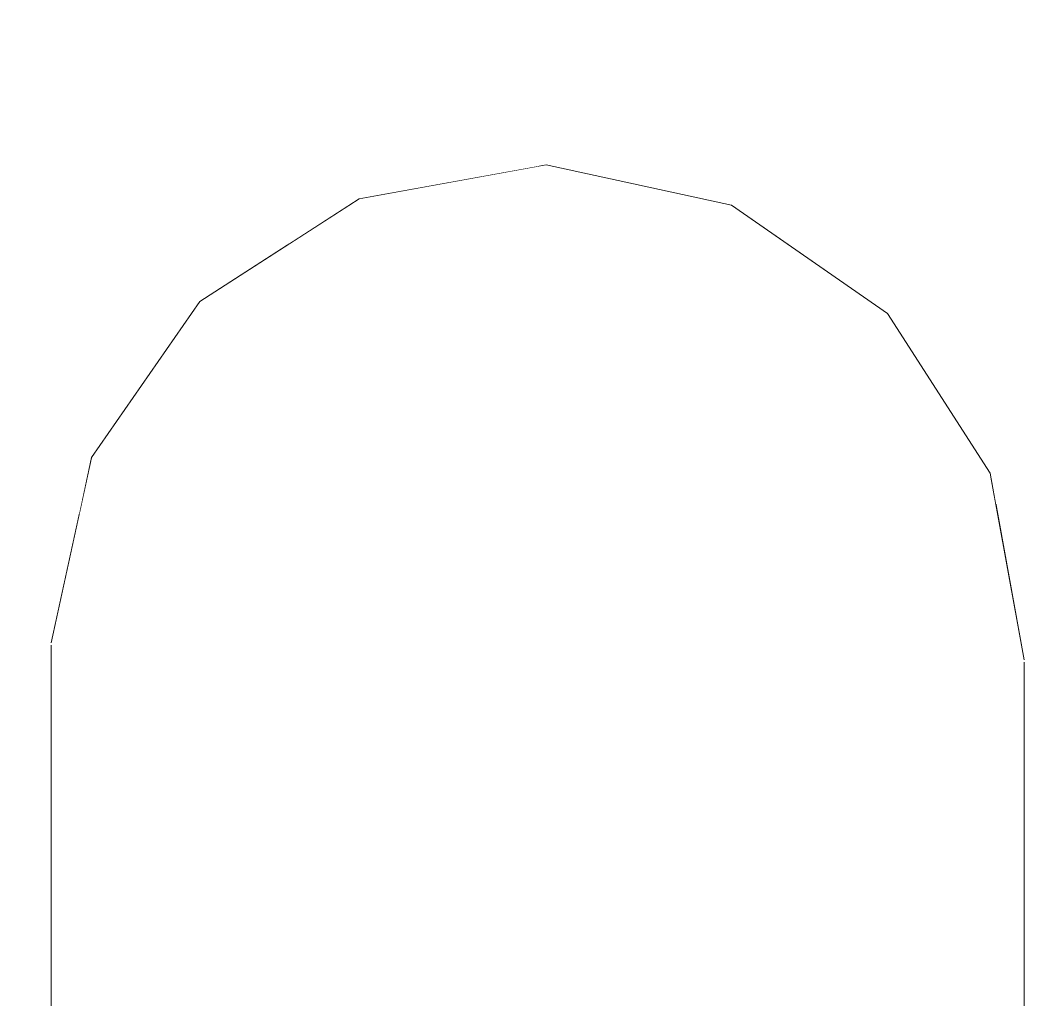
# Model space of a CAD drawing. Header units: millimetres. Extents: x -48147 to 1414029, y -496296 to 18123.
# Drawn here: x 1377437.04 to 1377471.74, y -490173.54 to -490140.33 of the extents above; entities that cross this region are included whole.
import ezdxf

# ---------------------------------------------------------------- set-up
doc = ezdxf.new("R2010")
doc.units = ezdxf.units.MM
doc.header["$MEASUREMENT"] = 0
doc.linetypes.add('Wipeout_Contour', pattern=[1000, 0, -1000])
doc.layers.add('New_A-35-M_FFE_Sanitary', color=7, linetype='Continuous')
doc.layers.add('New_A-35-M_FFE_Sanitary_Pen_No__64', color=7, linetype='Continuous', lineweight=20, true_color=0x606060)

# ---------------------------------------------------------------- blocks, each defined once
blk = doc.blocks.new('Section Elem_192_2', base_point=(1372878.996, -490836.732))
at = {"color": 254, "linetype": 'Wipeout_Contour', "lineweight": 0, "ltscale": 14620834.50302317}
blk.add_wipeout([(1377470.133, -490156.816), (1377471.074, -490162.02), (1377471.074, -490162.093), (1377471.074, -490162.313), (1377471.074, -490192.679), (1377473.846, -490192.679), (1377474.902, -490192.555), (1377474.902, -490130.91), (1377473.846, -490130.786), (1377470.133, -490130.786)], dxfattribs=at).dxf.layer = 'New_A-35-M_FFE_Sanitary'
at = {"color": 254, "linetype": 'Wipeout_Contour', "lineweight": 0, "ltscale": 4386152.32789526}
blk.add_wipeout([(1377438.079, -490161.74), (1377439.021, -490157.424), (1377439.021, -490157.393)], dxfattribs=at).dxf.layer = 'New_A-35-M_FFE_Sanitary'
at = {"color": 254, "linetype": 'Wipeout_Contour', "lineweight": 0, "ltscale": 13158449.52617511}
blk.add_wipeout([(1377435.308, -490130.786), (1377434.252, -490130.91), (1377434.252, -490192.555), (1377435.308, -490192.679), (1377438.079, -490192.679), (1377438.079, -490161.518), (1377438.079, -490161.444), (1377439.021, -490157.11), (1377439.021, -490130.786)], dxfattribs=at).dxf.layer = 'New_A-35-M_FFE_Sanitary'
at = {"color": 254, "linetype": 'Wipeout_Contour', "lineweight": 0, "ltscale": 8772439.033437148}
blk.add_wipeout([(1377470.133, -490130.786), (1377462.996, -490130.786), (1377462.996, -490147.877), (1377466.446, -490150.271), (1377469.929, -490155.685), (1377470.133, -490156.816)], dxfattribs=at).dxf.layer = 'New_A-35-M_FFE_Sanitary'
at = {"color": 254, "linetype": 'Wipeout_Contour', "lineweight": 0, "ltscale": 4386242.68487489}
blk.add_wipeout([(1377470.133, -490157.132), (1377470.97, -490161.74), (1377470.133, -490157.098)], dxfattribs=at).dxf.layer = 'New_A-35-M_FFE_Sanitary'
at = {"color": 254, "linetype": 'Wipeout_Contour', "lineweight": 0, "ltscale": 8772298.528193412}
blk.add_wipeout([(1377439.021, -490157.11), (1377439.445, -490155.153), (1377443.115, -490149.863), (1377446.158, -490147.906), (1377446.158, -490130.786), (1377439.021, -490130.786)], dxfattribs=at).dxf.layer = 'New_A-35-M_FFE_Sanitary'
at = {"color": 254, "linetype": 'Wipeout_Contour', "lineweight": 0, "ltscale": 5848318.913042549}
blk.add_wipeout([(1377469.929, -490155.964), (1377469.929, -490156.006), (1377470.133, -490157.132), (1377470.133, -490157.098)], dxfattribs=at).dxf.layer = 'New_A-35-M_FFE_Sanitary'
at = {"color": 254, "linetype": 'Wipeout_Contour', "lineweight": 0, "ltscale": 7310277.212641148}
blk.add_wipeout([(1377446.158, -490130.786), (1377446.158, -490147.906), (1377448.53, -490146.381), (1377454.577, -490145.287), (1377454.577, -490130.786)], dxfattribs=at).dxf.layer = 'New_A-35-M_FFE_Sanitary'
at = {"color": 254, "linetype": 'Wipeout_Contour', "lineweight": 0, "ltscale": 5848202.690714248}
blk.add_wipeout([(1377439.021, -490157.424), (1377439.445, -490155.477), (1377439.445, -490155.431), (1377439.021, -490157.393)], dxfattribs=at).dxf.layer = 'New_A-35-M_FFE_Sanitary'
at = {"color": 254, "linetype": 'Wipeout_Contour', "lineweight": 0, "ltscale": 5848323.822934594}
blk.add_wipeout([(1377471.074, -490162.02), (1377469.929, -490155.685), (1377469.929, -490155.764), (1377471.074, -490162.093)], dxfattribs=at).dxf.layer = 'New_A-35-M_FFE_Sanitary'
at = {"color": 254, "linetype": 'Wipeout_Contour', "lineweight": 0, "ltscale": 8772382.635073148}
blk.add_wipeout([(1377462.996, -490130.786), (1377454.577, -490130.786), (1377454.577, -490145.287), (1377454.865, -490145.235), (1377461.156, -490146.601), (1377462.996, -490147.877)], dxfattribs=at).dxf.layer = 'New_A-35-M_FFE_Sanitary'
at = {"color": 254, "linetype": 'Wipeout_Contour', "lineweight": 0, "ltscale": 5848307.227344483}
blk.add_wipeout([(1377469.929, -490155.685), (1377466.446, -490150.271), (1377466.446, -490150.354), (1377469.929, -490155.764)], dxfattribs=at).dxf.layer = 'New_A-35-M_FFE_Sanitary'
at = {"color": 254, "linetype": 'Wipeout_Contour', "lineweight": 0, "ltscale": 5848284.609562734}
blk.add_wipeout([(1377466.446, -490150.271), (1377461.156, -490146.601), (1377461.156, -490146.688), (1377466.446, -490150.354)], dxfattribs=at).dxf.layer = 'New_A-35-M_FFE_Sanitary'
at = {"color": 254, "linetype": 'Wipeout_Contour', "lineweight": 0, "ltscale": 7310406.118501959}
blk.add_wipeout([(1377471.074, -490162.093), (1377469.929, -490155.764), (1377469.929, -490155.964), (1377470.97, -490161.74), (1377471.074, -490162.313)], dxfattribs=at).dxf.layer = 'New_A-35-M_FFE_Sanitary'
at = {"color": 254, "linetype": 'Wipeout_Contour', "lineweight": 0, "ltscale": 5848259.412901179}
blk.add_wipeout([(1377461.156, -490146.601), (1377454.865, -490145.235), (1377454.865, -490145.323), (1377461.156, -490146.688)], dxfattribs=at).dxf.layer = 'New_A-35-M_FFE_Sanitary'
at = {"color": 254, "linetype": 'Wipeout_Contour', "lineweight": 0, "ltscale": 5848307.451690219}
blk.add_wipeout([(1377466.446, -490150.616), (1377469.929, -490156.006), (1377469.929, -490155.764), (1377466.446, -490150.354)], dxfattribs=at).dxf.layer = 'New_A-35-M_FFE_Sanitary'
at = {"color": 254, "linetype": 'Wipeout_Contour', "lineweight": 0, "ltscale": 5848235.473313101}
blk.add_wipeout([(1377454.865, -490145.235), (1377448.53, -490146.381), (1377448.53, -490146.468), (1377454.865, -490145.323)], dxfattribs=at).dxf.layer = 'New_A-35-M_FFE_Sanitary'
at = {"color": 254, "linetype": 'Wipeout_Contour', "lineweight": 0, "ltscale": 5848284.8476729}
blk.add_wipeout([(1377461.156, -490146.963), (1377466.446, -490150.616), (1377466.446, -490150.354), (1377461.156, -490146.688)], dxfattribs=at).dxf.layer = 'New_A-35-M_FFE_Sanitary'
at = {"color": 254, "linetype": 'Wipeout_Contour', "lineweight": 0, "ltscale": 5848324.442207616}
blk.add_wipeout([(1377471.074, -490162.313), (1377469.929, -490156.006), (1377469.929, -490156.409), (1377471.074, -490162.677)], dxfattribs=at).dxf.layer = 'New_A-35-M_FFE_Sanitary'
at = {"color": 254, "linetype": 'Wipeout_Contour', "lineweight": 0, "ltscale": 5848259.658550599}
blk.add_wipeout([(1377454.865, -490145.603), (1377461.156, -490146.963), (1377461.156, -490146.688), (1377454.865, -490145.323)], dxfattribs=at).dxf.layer = 'New_A-35-M_FFE_Sanitary'
at = {"color": 254, "linetype": 'Wipeout_Contour', "lineweight": 0, "ltscale": 5848216.435460458}
blk.add_wipeout([(1377448.53, -490146.381), (1377443.115, -490149.863), (1377443.115, -490149.948), (1377448.53, -490146.468)], dxfattribs=at).dxf.layer = 'New_A-35-M_FFE_Sanitary'
at = {"color": 254, "linetype": 'Wipeout_Contour', "lineweight": 0, "ltscale": 5848307.902304979}
blk.add_wipeout([(1377469.929, -490156.006), (1377466.446, -490150.616), (1377466.446, -490151.051), (1377469.929, -490156.409)], dxfattribs=at).dxf.layer = 'New_A-35-M_FFE_Sanitary'
at = {"color": 254, "linetype": 'Wipeout_Contour', "lineweight": 0, "ltscale": 5848235.719295969}
blk.add_wipeout([(1377448.53, -490146.744), (1377454.865, -490145.603), (1377454.865, -490145.323), (1377448.53, -490146.468)], dxfattribs=at).dxf.layer = 'New_A-35-M_FFE_Sanitary'
at = {"color": 254, "linetype": 'Wipeout_Contour', "lineweight": 0, "ltscale": 5848285.327541769}
blk.add_wipeout([(1377466.446, -490150.616), (1377461.156, -490146.963), (1377461.156, -490147.42), (1377466.446, -490151.051)], dxfattribs=at).dxf.layer = 'New_A-35-M_FFE_Sanitary'
at = {"color": 254, "linetype": 'Wipeout_Contour', "lineweight": 0, "ltscale": 5848205.197693897}
blk.add_wipeout([(1377443.115, -490149.863), (1377439.445, -490155.153), (1377439.445, -490155.233), (1377443.115, -490149.948)], dxfattribs=at).dxf.layer = 'New_A-35-M_FFE_Sanitary'
at = {"color": 254, "linetype": 'Wipeout_Contour', "lineweight": 0, "ltscale": 5848325.059675903}
blk.add_wipeout([(1377471.074, -490162.677), (1377469.929, -490156.409), (1377469.929, -490156.972), (1377471.074, -490163.187)], dxfattribs=at).dxf.layer = 'New_A-35-M_FFE_Sanitary'
at = {"color": 254, "linetype": 'Wipeout_Contour', "lineweight": 0, "ltscale": 5848260.154490585}
blk.add_wipeout([(1377461.156, -490146.963), (1377454.865, -490145.603), (1377454.865, -490146.069), (1377461.156, -490147.42)], dxfattribs=at).dxf.layer = 'New_A-35-M_FFE_Sanitary'
at = {"color": 254, "linetype": 'Wipeout_Contour', "lineweight": 0, "ltscale": 5848216.674565487}
blk.add_wipeout([(1377443.115, -490150.211), (1377448.53, -490146.744), (1377448.53, -490146.468), (1377443.115, -490149.948)], dxfattribs=at).dxf.layer = 'New_A-35-M_FFE_Sanitary'
at = {"color": 254, "linetype": 'Wipeout_Contour', "lineweight": 0, "ltscale": 5848308.576478652}
blk.add_wipeout([(1377469.929, -490156.409), (1377466.446, -490151.051), (1377466.446, -490151.659), (1377469.929, -490156.972)], dxfattribs=at).dxf.layer = 'New_A-35-M_FFE_Sanitary'
at = {"color": 254, "linetype": 'Wipeout_Contour', "lineweight": 0, "ltscale": 5848203.470928326}
blk.add_wipeout([(1377439.445, -490155.153), (1377438.079, -490161.444), (1377438.079, -490161.518), (1377439.445, -490155.233)], dxfattribs=at).dxf.layer = 'New_A-35-M_FFE_Sanitary'
at = {"color": 254, "linetype": 'Wipeout_Contour', "lineweight": 0, "ltscale": 5848236.215909611}
blk.add_wipeout([(1377454.865, -490145.603), (1377448.53, -490146.744), (1377448.53, -490147.202), (1377454.865, -490146.069)], dxfattribs=at).dxf.layer = 'New_A-35-M_FFE_Sanitary'
at = {"color": 254, "linetype": 'Wipeout_Contour', "lineweight": 0, "ltscale": 5848286.045514392}
blk.add_wipeout([(1377466.446, -490151.051), (1377461.156, -490147.42), (1377461.156, -490148.059), (1377466.446, -490151.659)], dxfattribs=at).dxf.layer = 'New_A-35-M_FFE_Sanitary'
at = {"color": 254, "linetype": 'Wipeout_Contour', "lineweight": 0, "ltscale": 5848205.423525065}
blk.add_wipeout([(1377439.445, -490155.477), (1377443.115, -490150.211), (1377443.115, -490149.948), (1377439.445, -490155.233)], dxfattribs=at).dxf.layer = 'New_A-35-M_FFE_Sanitary'
at = {"color": 254, "linetype": 'Wipeout_Contour', "lineweight": 0, "ltscale": 5848325.880395401}
blk.add_wipeout([(1377471.074, -490163.187), (1377469.929, -490156.972), (1377469.929, -490157.693), (1377471.074, -490163.84)], dxfattribs=at).dxf.layer = 'New_A-35-M_FFE_Sanitary'
at = {"color": 254, "linetype": 'Wipeout_Contour', "lineweight": 0, "ltscale": 5848260.896567335}
blk.add_wipeout([(1377461.156, -490147.42), (1377454.865, -490146.069), (1377454.865, -490146.719), (1377461.156, -490148.059)], dxfattribs=at).dxf.layer = 'New_A-35-M_FFE_Sanitary'
at = {"color": 254, "linetype": 'Wipeout_Contour', "lineweight": 0, "ltscale": 5848217.156456618}
blk.add_wipeout([(1377448.53, -490146.744), (1377443.115, -490150.211), (1377443.115, -490150.649), (1377448.53, -490147.202)], dxfattribs=at).dxf.layer = 'New_A-35-M_FFE_Sanitary'
at = {"color": 254, "linetype": 'Wipeout_Contour', "lineweight": 0, "ltscale": 5848309.472594603}
blk.add_wipeout([(1377469.929, -490156.972), (1377466.446, -490151.659), (1377466.446, -490152.439), (1377469.929, -490157.693)], dxfattribs=at).dxf.layer = 'New_A-35-M_FFE_Sanitary'
at = {"color": 254, "linetype": 'Wipeout_Contour', "lineweight": 0, "ltscale": 5848203.661593877}
blk.add_wipeout([(1377439.445, -490155.233), (1377438.079, -490161.518), (1377438.079, -490161.74), (1377439.445, -490155.431)], dxfattribs=at).dxf.layer = 'New_A-35-M_FFE_Sanitary'
at = {"color": 254, "linetype": 'Wipeout_Contour', "lineweight": 0, "ltscale": 5848236.959010147}
blk.add_wipeout([(1377454.865, -490146.069), (1377448.53, -490147.202), (1377448.53, -490147.843), (1377454.865, -490146.719)], dxfattribs=at).dxf.layer = 'New_A-35-M_FFE_Sanitary'
at = {"color": 254, "linetype": 'Wipeout_Contour', "lineweight": 0, "ltscale": 5848286.999871326}
blk.add_wipeout([(1377466.446, -490151.659), (1377461.156, -490148.059), (1377461.156, -490148.878), (1377466.446, -490152.439)], dxfattribs=at).dxf.layer = 'New_A-35-M_FFE_Sanitary'
at = {"color": 254, "linetype": 'Wipeout_Contour', "lineweight": 0, "ltscale": 5848205.877173891}
blk.add_wipeout([(1377443.115, -490150.211), (1377439.445, -490155.477), (1377439.445, -490155.883), (1377443.115, -490150.649)], dxfattribs=at).dxf.layer = 'New_A-35-M_FFE_Sanitary'
at = {"color": 254, "linetype": 'Wipeout_Contour', "lineweight": 0, "ltscale": 5848326.902395377}
blk.add_wipeout([(1377471.074, -490163.84), (1377469.929, -490157.693), (1377469.929, -490158.57), (1377471.074, -490164.635)], dxfattribs=at).dxf.layer = 'New_A-35-M_FFE_Sanitary'
at = {"layer": 'New_A-35-M_FFE_Sanitary_Pen_No__64', "linetype": 'Continuous'}
blk.add_line((1377448.53, -490146.381), (1377454.865, -490145.235), dxfattribs=at)
at = {"color": 254, "linetype": 'Wipeout_Contour', "lineweight": 0, "ltscale": 5848261.883018054}
blk.add_wipeout([(1377461.156, -490148.059), (1377454.865, -490146.719), (1377454.865, -490147.553), (1377461.156, -490148.878)], dxfattribs=at).dxf.layer = 'New_A-35-M_FFE_Sanitary'
at = {"color": 254, "linetype": 'Wipeout_Contour', "lineweight": 0, "ltscale": 5848217.87745774}
blk.add_wipeout([(1377448.53, -490147.202), (1377443.115, -490150.649), (1377443.115, -490151.26), (1377448.53, -490147.843)], dxfattribs=at).dxf.layer = 'New_A-35-M_FFE_Sanitary'
at = {"color": 254, "linetype": 'Wipeout_Contour', "lineweight": 0, "ltscale": 5848310.588501043}
blk.add_wipeout([(1377469.929, -490157.693), (1377466.446, -490152.439), (1377466.446, -490153.387), (1377469.929, -490158.57)], dxfattribs=at).dxf.layer = 'New_A-35-M_FFE_Sanitary'
at = {"color": 254, "linetype": 'Wipeout_Contour', "lineweight": 0, "ltscale": 5848204.095509131}
blk.add_wipeout([(1377439.445, -490155.477), (1377438.079, -490161.74), (1377438.079, -490162.108), (1377439.445, -490155.883)], dxfattribs=at).dxf.layer = 'New_A-35-M_FFE_Sanitary'
at = {"color": 254, "linetype": 'Wipeout_Contour', "lineweight": 0, "ltscale": 5848237.946835744}
blk.add_wipeout([(1377454.865, -490146.719), (1377448.53, -490147.843), (1377448.53, -490148.664), (1377454.865, -490147.553)], dxfattribs=at).dxf.layer = 'New_A-35-M_FFE_Sanitary'
at = {"color": 254, "linetype": 'Wipeout_Contour', "lineweight": 0, "ltscale": 5848288.188322355}
blk.add_wipeout([(1377466.446, -490152.439), (1377461.156, -490148.878), (1377461.156, -490149.875), (1377466.446, -490153.387)], dxfattribs=at).dxf.layer = 'New_A-35-M_FFE_Sanitary'
at = {"color": 254, "linetype": 'Wipeout_Contour', "lineweight": 0, "ltscale": 5848206.555889605}
blk.add_wipeout([(1377443.115, -490150.649), (1377439.445, -490155.883), (1377439.445, -490156.45), (1377443.115, -490151.26)], dxfattribs=at).dxf.layer = 'New_A-35-M_FFE_Sanitary'
at = {"color": 254, "linetype": 'Wipeout_Contour', "lineweight": 0, "ltscale": 5848328.123219959}
blk.add_wipeout([(1377471.074, -490164.635), (1377469.929, -490158.57), (1377469.929, -490159.603), (1377471.074, -490165.569)], dxfattribs=at).dxf.layer = 'New_A-35-M_FFE_Sanitary'
at = {"layer": 'New_A-35-M_FFE_Sanitary_Pen_No__64', "linetype": 'Continuous'}
blk.add_line((1377454.865, -490145.235), (1377461.156, -490146.601), dxfattribs=at)
at = {"color": 254, "linetype": 'Wipeout_Contour', "lineweight": 0, "ltscale": 5848263.111483959}
blk.add_wipeout([(1377461.156, -490148.878), (1377454.865, -490147.553), (1377454.865, -490148.567), (1377461.156, -490149.875)], dxfattribs=at).dxf.layer = 'New_A-35-M_FFE_Sanitary'
at = {"color": 254, "linetype": 'Wipeout_Contour', "lineweight": 0, "ltscale": 5848218.835842544}
blk.add_wipeout([(1377448.53, -490147.843), (1377443.115, -490151.26), (1377443.115, -490152.044), (1377448.53, -490148.664)], dxfattribs=at).dxf.layer = 'New_A-35-M_FFE_Sanitary'
at = {"color": 254, "linetype": 'Wipeout_Contour', "lineweight": 0, "ltscale": 5848311.921516287}
blk.add_wipeout([(1377469.929, -490158.57), (1377466.446, -490153.387), (1377466.446, -490154.503), (1377469.929, -490159.603)], dxfattribs=at).dxf.layer = 'New_A-35-M_FFE_Sanitary'
at = {"color": 254, "linetype": 'Wipeout_Contour', "lineweight": 0, "ltscale": 5848204.718336819}
blk.add_wipeout([(1377439.445, -490155.883), (1377438.079, -490162.108), (1377438.079, -490162.622), (1377439.445, -490156.45)], dxfattribs=at).dxf.layer = 'New_A-35-M_FFE_Sanitary'
at = {"color": 254, "linetype": 'Wipeout_Contour', "lineweight": 0, "ltscale": 5848239.177025776}
blk.add_wipeout([(1377454.865, -490147.553), (1377448.53, -490148.664), (1377448.53, -490149.664), (1377454.865, -490148.567)], dxfattribs=at).dxf.layer = 'New_A-35-M_FFE_Sanitary'
at = {"color": 254, "linetype": 'Wipeout_Contour', "lineweight": 0, "ltscale": 5848289.608012344}
blk.add_wipeout([(1377466.446, -490153.387), (1377461.156, -490149.875), (1377461.156, -490151.047), (1377466.446, -490154.503)], dxfattribs=at).dxf.layer = 'New_A-35-M_FFE_Sanitary'
at = {"color": 254, "linetype": 'Wipeout_Contour', "lineweight": 0, "ltscale": 5848207.458044868}
blk.add_wipeout([(1377443.115, -490151.26), (1377439.445, -490156.45), (1377439.445, -490157.176), (1377443.115, -490152.044)], dxfattribs=at).dxf.layer = 'New_A-35-M_FFE_Sanitary'
at = {"color": 254, "linetype": 'Wipeout_Contour', "lineweight": 0, "ltscale": 5848329.539934147}
blk.add_wipeout([(1377471.074, -490165.569), (1377469.929, -490159.603), (1377469.929, -490160.787), (1377471.074, -490166.642)], dxfattribs=at).dxf.layer = 'New_A-35-M_FFE_Sanitary'
at = {"color": 254, "linetype": 'Wipeout_Contour', "lineweight": 0, "ltscale": 5848220.029311443}
blk.add_wipeout([(1377448.53, -490148.664), (1377443.115, -490152.044), (1377443.115, -490152.998), (1377448.53, -490149.664)], dxfattribs=at).dxf.layer = 'New_A-35-M_FFE_Sanitary'
at = {"color": 254, "linetype": 'Wipeout_Contour', "lineweight": 0, "ltscale": 5848264.57901868}
blk.add_wipeout([(1377461.156, -490149.875), (1377454.865, -490148.567), (1377454.865, -490149.76), (1377461.156, -490151.047)], dxfattribs=at).dxf.layer = 'New_A-35-M_FFE_Sanitary'
at = {"color": 254, "linetype": 'Wipeout_Contour', "lineweight": 0, "ltscale": 5848313.468435336}
blk.add_wipeout([(1377469.929, -490159.603), (1377466.446, -490154.503), (1377466.446, -490155.783), (1377469.929, -490160.787)], dxfattribs=at).dxf.layer = 'New_A-35-M_FFE_Sanitary'
at = {"color": 254, "linetype": 'Wipeout_Contour', "lineweight": 0, "ltscale": 5848205.546182178}
blk.add_wipeout([(1377439.445, -490156.45), (1377438.079, -490162.622), (1377438.079, -490163.281), (1377439.445, -490157.176)], dxfattribs=at).dxf.layer = 'New_A-35-M_FFE_Sanitary'
at = {"color": 254, "linetype": 'Wipeout_Contour', "lineweight": 0, "ltscale": 5848240.64663028}
blk.add_wipeout([(1377454.865, -490148.567), (1377448.53, -490149.664), (1377448.53, -490150.839), (1377454.865, -490149.76)], dxfattribs=at).dxf.layer = 'New_A-35-M_FFE_Sanitary'
at = {"color": 254, "linetype": 'Wipeout_Contour', "lineweight": 0, "ltscale": 5848291.25552836}
blk.add_wipeout([(1377466.446, -490154.503), (1377461.156, -490151.047), (1377461.156, -490152.392), (1377466.446, -490155.783)], dxfattribs=at).dxf.layer = 'New_A-35-M_FFE_Sanitary'
at = {"color": 254, "linetype": 'Wipeout_Contour', "lineweight": 0, "ltscale": 5848208.581473425}
blk.add_wipeout([(1377443.115, -490152.044), (1377439.445, -490157.176), (1377439.445, -490158.061), (1377443.115, -490152.998)], dxfattribs=at).dxf.layer = 'New_A-35-M_FFE_Sanitary'
at = {"color": 254, "linetype": 'Wipeout_Contour', "lineweight": 0, "ltscale": 5848331.149130964}
blk.add_wipeout([(1377471.074, -490166.642), (1377469.929, -490160.787), (1377469.929, -490162.121), (1377471.074, -490167.849)], dxfattribs=at).dxf.layer = 'New_A-35-M_FFE_Sanitary'
at = {"color": 254, "linetype": 'Wipeout_Contour', "lineweight": 0, "ltscale": 5848221.45499744}
blk.add_wipeout([(1377448.53, -490149.664), (1377443.115, -490152.998), (1377443.115, -490154.12), (1377448.53, -490150.839)], dxfattribs=at).dxf.layer = 'New_A-35-M_FFE_Sanitary'
at = {"color": 254, "linetype": 'Wipeout_Contour', "lineweight": 0, "ltscale": 5848266.282096969}
blk.add_wipeout([(1377461.156, -490151.047), (1377454.865, -490149.76), (1377454.865, -490151.129), (1377461.156, -490152.392)], dxfattribs=at).dxf.layer = 'New_A-35-M_FFE_Sanitary'
at = {"color": 254, "linetype": 'Wipeout_Contour', "lineweight": 0, "ltscale": 5848315.225537684}
blk.add_wipeout([(1377469.929, -490160.787), (1377466.446, -490155.783), (1377466.446, -490157.224), (1377469.929, -490162.121)], dxfattribs=at).dxf.layer = 'New_A-35-M_FFE_Sanitary'
at = {"color": 254, "linetype": 'Wipeout_Contour', "lineweight": 0, "ltscale": 5848206.577057339}
blk.add_wipeout([(1377439.445, -490157.176), (1377438.079, -490163.281), (1377438.079, -490164.083), (1377439.445, -490158.061)], dxfattribs=at).dxf.layer = 'New_A-35-M_FFE_Sanitary'
at = {"layer": 'New_A-35-M_FFE_Sanitary_Pen_No__64', "linetype": 'Continuous'}
blk.add_line((1377461.156, -490146.601), (1377466.446, -490150.271), dxfattribs=at)
at = {"color": 254, "linetype": 'Wipeout_Contour', "lineweight": 0, "ltscale": 5848242.352119147}
blk.add_wipeout([(1377454.865, -490149.76), (1377448.53, -490150.839), (1377448.53, -490152.188), (1377454.865, -490151.129)], dxfattribs=at).dxf.layer = 'New_A-35-M_FFE_Sanitary'
at = {"color": 254, "linetype": 'Wipeout_Contour', "lineweight": 0, "ltscale": 5848293.126908083}
blk.add_wipeout([(1377466.446, -490155.783), (1377461.156, -490152.392), (1377461.156, -490153.906), (1377466.446, -490157.224)], dxfattribs=at).dxf.layer = 'New_A-35-M_FFE_Sanitary'
at = {"color": 254, "linetype": 'Wipeout_Contour', "lineweight": 0, "ltscale": 5848209.923475536}
blk.add_wipeout([(1377443.115, -490152.998), (1377439.445, -490158.061), (1377439.445, -490159.102), (1377443.115, -490154.12)], dxfattribs=at).dxf.layer = 'New_A-35-M_FFE_Sanitary'
at = {"color": 254, "linetype": 'Wipeout_Contour', "lineweight": 0, "ltscale": 5848332.946939719}
blk.add_wipeout([(1377471.074, -490167.849), (1377469.929, -490162.121), (1377469.929, -490163.6), (1377471.074, -490169.189)], dxfattribs=at).dxf.layer = 'New_A-35-M_FFE_Sanitary'
at = {"layer": 'New_A-35-M_FFE_Sanitary_Pen_No__64', "linetype": 'Continuous'}
for p, q in [((1377443.115, -490149.863), (1377448.53, -490146.381)), ((1377471.074, -490162.313), (1377471.074, -490162.093)), ((1377471.074, -490162.677), (1377471.074, -490162.313)), ((1377471.074, -490163.187), (1377471.074, -490162.677))]:
    blk.add_line(p, q, dxfattribs=at)
at = {"color": 254, "linetype": 'Wipeout_Contour', "lineweight": 0, "ltscale": 5848223.109473315}
blk.add_wipeout([(1377448.53, -490150.839), (1377443.115, -490154.12), (1377443.115, -490155.407), (1377448.53, -490152.188)], dxfattribs=at).dxf.layer = 'New_A-35-M_FFE_Sanitary'
at = {"color": 254, "linetype": 'Wipeout_Contour', "lineweight": 0, "ltscale": 5848268.216624189}
blk.add_wipeout([(1377461.156, -490152.392), (1377454.865, -490151.129), (1377454.865, -490152.671), (1377461.156, -490153.906)], dxfattribs=at).dxf.layer = 'New_A-35-M_FFE_Sanitary'
at = {"color": 254, "linetype": 'Wipeout_Contour', "lineweight": 0, "ltscale": 5848317.188596363}
blk.add_wipeout([(1377469.929, -490162.121), (1377466.446, -490157.224), (1377466.446, -490158.824), (1377469.929, -490163.6)], dxfattribs=at).dxf.layer = 'New_A-35-M_FFE_Sanitary'
at = {"color": 254, "linetype": 'Wipeout_Contour', "lineweight": 0, "ltscale": 5848207.808485074}
blk.add_wipeout([(1377439.445, -490158.061), (1377438.079, -490164.083), (1377438.079, -490165.027), (1377439.445, -490159.102)], dxfattribs=at).dxf.layer = 'New_A-35-M_FFE_Sanitary'
at = {"color": 254, "linetype": 'Wipeout_Contour', "lineweight": 0, "ltscale": 5848244.289391837}
blk.add_wipeout([(1377454.865, -490151.129), (1377448.53, -490152.188), (1377448.53, -490153.707), (1377454.865, -490152.671)], dxfattribs=at).dxf.layer = 'New_A-35-M_FFE_Sanitary'
at = {"color": 254, "linetype": 'Wipeout_Contour', "lineweight": 0, "ltscale": 5848295.217649474}
blk.add_wipeout([(1377466.446, -490157.224), (1377461.156, -490153.906), (1377461.156, -490155.586), (1377466.446, -490158.824)], dxfattribs=at).dxf.layer = 'New_A-35-M_FFE_Sanitary'
at = {"color": 254, "linetype": 'Wipeout_Contour', "lineweight": 0, "ltscale": 5848211.480824588}
blk.add_wipeout([(1377443.115, -490154.12), (1377439.445, -490159.102), (1377439.445, -490160.295), (1377443.115, -490155.407)], dxfattribs=at).dxf.layer = 'New_A-35-M_FFE_Sanitary'
at = {"color": 254, "linetype": 'Wipeout_Contour', "lineweight": 0, "ltscale": 5848334.929035395}
blk.add_wipeout([(1377471.074, -490169.189), (1377469.929, -490163.6), (1377469.929, -490165.222), (1377471.074, -490170.658)], dxfattribs=at).dxf.layer = 'New_A-35-M_FFE_Sanitary'
at = {"layer": 'New_A-35-M_FFE_Sanitary_Pen_No__64', "linetype": 'Continuous'}
for p, q in [((1377471.074, -490163.84), (1377471.074, -490163.187)), ((1377471.074, -490164.635), (1377471.074, -490163.84))]:
    blk.add_line(p, q, dxfattribs=at)
at = {"color": 254, "linetype": 'Wipeout_Contour', "lineweight": 0, "ltscale": 5848224.988760076}
blk.add_wipeout([(1377448.53, -490152.188), (1377443.115, -490155.407), (1377443.115, -490156.856), (1377448.53, -490153.707)], dxfattribs=at).dxf.layer = 'New_A-35-M_FFE_Sanitary'
at = {"color": 254, "linetype": 'Wipeout_Contour', "lineweight": 0, "ltscale": 5848270.3779468}
blk.add_wipeout([(1377461.156, -490153.906), (1377454.865, -490152.671), (1377454.865, -490154.381), (1377461.156, -490155.586)], dxfattribs=at).dxf.layer = 'New_A-35-M_FFE_Sanitary'
at = {"color": 254, "linetype": 'Wipeout_Contour', "lineweight": 0, "ltscale": 5848319.352888181}
blk.add_wipeout([(1377469.929, -490163.6), (1377466.446, -490158.824), (1377466.446, -490160.577), (1377469.929, -490165.222)], dxfattribs=at).dxf.layer = 'New_A-35-M_FFE_Sanitary'
at = {"color": 254, "linetype": 'Wipeout_Contour', "lineweight": 0, "ltscale": 5848209.237504862}
blk.add_wipeout([(1377439.445, -490159.102), (1377438.079, -490165.027), (1377438.079, -490166.11), (1377439.445, -490160.295)], dxfattribs=at).dxf.layer = 'New_A-35-M_FFE_Sanitary'
at = {"color": 254, "linetype": 'Wipeout_Contour', "lineweight": 0, "ltscale": 5848246.453788007}
blk.add_wipeout([(1377454.865, -490152.671), (1377448.53, -490153.707), (1377448.53, -490155.392), (1377454.865, -490154.381)], dxfattribs=at).dxf.layer = 'New_A-35-M_FFE_Sanitary'
at = {"color": 254, "linetype": 'Wipeout_Contour', "lineweight": 0, "ltscale": 5848213.249774974}
blk.add_wipeout([(1377443.115, -490155.407), (1377439.445, -490160.295), (1377439.445, -490161.64), (1377443.115, -490156.856)], dxfattribs=at).dxf.layer = 'New_A-35-M_FFE_Sanitary'
at = {"color": 254, "linetype": 'Wipeout_Contour', "lineweight": 0, "ltscale": 5848297.522721744}
blk.add_wipeout([(1377466.446, -490158.824), (1377461.156, -490155.586), (1377461.156, -490157.428), (1377466.446, -490160.577)], dxfattribs=at).dxf.layer = 'New_A-35-M_FFE_Sanitary'
at = {"color": 254, "linetype": 'Wipeout_Contour', "lineweight": 0, "ltscale": 5848337.090649127}
blk.add_wipeout([(1377471.074, -490170.658), (1377469.929, -490165.222), (1377469.929, -490166.983), (1377471.074, -490172.252)], dxfattribs=at).dxf.layer = 'New_A-35-M_FFE_Sanitary'
at = {"layer": 'New_A-35-M_FFE_Sanitary_Pen_No__64', "linetype": 'Continuous'}
for p, q in [((1377466.446, -490150.271), (1377469.929, -490155.685)), ((1377471.074, -490165.569), (1377471.074, -490164.635)), ((1377471.074, -490166.642), (1377471.074, -490165.569))]:
    blk.add_line(p, q, dxfattribs=at)
at = {"color": 254, "linetype": 'Wipeout_Contour', "lineweight": 0, "ltscale": 5848227.088336691}
blk.add_wipeout([(1377448.53, -490153.707), (1377443.115, -490156.856), (1377443.115, -490158.464), (1377448.53, -490155.392)], dxfattribs=at).dxf.layer = 'New_A-35-M_FFE_Sanitary'
at = {"color": 254, "linetype": 'Wipeout_Contour', "lineweight": 0, "ltscale": 5848272.760863967}
blk.add_wipeout([(1377461.156, -490155.586), (1377454.865, -490154.381), (1377454.865, -490156.256), (1377461.156, -490157.428)], dxfattribs=at).dxf.layer = 'New_A-35-M_FFE_Sanitary'
at = {"color": 254, "linetype": 'Wipeout_Contour', "lineweight": 0, "ltscale": 5848210.860680085}
blk.add_wipeout([(1377439.445, -490160.295), (1377438.079, -490166.11), (1377438.079, -490167.329), (1377439.445, -490161.64)], dxfattribs=at).dxf.layer = 'New_A-35-M_FFE_Sanitary'
at = {"color": 254, "linetype": 'Wipeout_Contour', "lineweight": 0, "ltscale": 5848321.713205158}
blk.add_wipeout([(1377469.929, -490165.222), (1377466.446, -490160.577), (1377466.446, -490162.48), (1377469.929, -490166.983)], dxfattribs=at).dxf.layer = 'New_A-35-M_FFE_Sanitary'
at = {"layer": 'New_A-35-M_FFE_Sanitary_Pen_No__64', "linetype": 'Continuous'}
for p, q in [((1377439.445, -490155.153), (1377443.115, -490149.863)), ((1377469.929, -490155.685), (1377471.074, -490162.02))]:
    blk.add_line(p, q, dxfattribs=at)
at = {"color": 254, "linetype": 'Wipeout_Contour', "lineweight": 0, "ltscale": 5848248.840099185}
blk.add_wipeout([(1377454.865, -490154.381), (1377448.53, -490155.392), (1377448.53, -490157.239), (1377454.865, -490156.256)], dxfattribs=at).dxf.layer = 'New_A-35-M_FFE_Sanitary'
at = {"color": 254, "linetype": 'Wipeout_Contour', "lineweight": 0, "ltscale": 5848215.226071185}
blk.add_wipeout([(1377443.115, -490156.856), (1377439.445, -490161.64), (1377439.445, -490163.131), (1377443.115, -490158.464)], dxfattribs=at).dxf.layer = 'New_A-35-M_FFE_Sanitary'
at = {"color": 254, "linetype": 'Wipeout_Contour', "lineweight": 0, "ltscale": 5848300.03657753}
blk.add_wipeout([(1377466.446, -490160.577), (1377461.156, -490157.428), (1377461.156, -490159.428), (1377466.446, -490162.48)], dxfattribs=at).dxf.layer = 'New_A-35-M_FFE_Sanitary'
at = {"color": 254, "linetype": 'Wipeout_Contour', "lineweight": 0, "ltscale": 5848339.426579738}
blk.add_wipeout([(1377471.074, -490172.252), (1377469.929, -490166.983), (1377469.929, -490168.878), (1377471.074, -490173.968)], dxfattribs=at).dxf.layer = 'New_A-35-M_FFE_Sanitary'
at = {"layer": 'New_A-35-M_FFE_Sanitary_Pen_No__64', "linetype": 'Continuous'}
blk.add_line((1377471.074, -490167.849), (1377471.074, -490166.642), dxfattribs=at)
at = {"color": 254, "linetype": 'Wipeout_Contour', "lineweight": 0, "ltscale": 5848229.403151101}
blk.add_wipeout([(1377448.53, -490155.392), (1377443.115, -490158.464), (1377443.115, -490160.227), (1377448.53, -490157.239)], dxfattribs=at).dxf.layer = 'New_A-35-M_FFE_Sanitary'
at = {"color": 254, "linetype": 'Wipeout_Contour', "lineweight": 0, "ltscale": 5848275.359640378}
blk.add_wipeout([(1377461.156, -490157.428), (1377454.865, -490156.256), (1377454.865, -490158.291), (1377461.156, -490159.428)], dxfattribs=at).dxf.layer = 'New_A-35-M_FFE_Sanitary'
at = {"color": 254, "linetype": 'Wipeout_Contour', "lineweight": 0, "ltscale": 5848212.674106386}
blk.add_wipeout([(1377439.445, -490161.64), (1377438.079, -490167.329), (1377438.079, -490168.681), (1377439.445, -490163.131)], dxfattribs=at).dxf.layer = 'New_A-35-M_FFE_Sanitary'
at = {"color": 254, "linetype": 'Wipeout_Contour', "lineweight": 0, "ltscale": 5848324.263867117}
blk.add_wipeout([(1377469.929, -490166.983), (1377466.446, -490162.48), (1377466.446, -490164.528), (1377469.929, -490168.878)], dxfattribs=at).dxf.layer = 'New_A-35-M_FFE_Sanitary'
at = {"layer": 'New_A-35-M_FFE_Sanitary_Pen_No__64', "linetype": 'Continuous'}
for p, q in [((1377438.079, -490161.74), (1377438.079, -490161.518)), ((1377438.079, -490162.108), (1377438.079, -490161.74)), ((1377438.079, -490162.622), (1377438.079, -490162.108))]:
    blk.add_line(p, q, dxfattribs=at)
at = {"color": 254, "linetype": 'Wipeout_Contour', "lineweight": 0, "ltscale": 5848251.442581635}
blk.add_wipeout([(1377454.865, -490156.256), (1377448.53, -490157.239), (1377448.53, -490159.244), (1377454.865, -490158.291)], dxfattribs=at).dxf.layer = 'New_A-35-M_FFE_Sanitary'
at = {"color": 254, "linetype": 'Wipeout_Contour', "lineweight": 0, "ltscale": 5848217.404958133}
blk.add_wipeout([(1377443.115, -490158.464), (1377439.445, -490163.131), (1377439.445, -490164.766), (1377443.115, -490160.227)], dxfattribs=at).dxf.layer = 'New_A-35-M_FFE_Sanitary'
at = {"color": 254, "linetype": 'Wipeout_Contour', "lineweight": 0, "ltscale": 5848302.753166337}
blk.add_wipeout([(1377466.446, -490162.48), (1377461.156, -490159.428), (1377461.156, -490161.579), (1377466.446, -490164.528)], dxfattribs=at).dxf.layer = 'New_A-35-M_FFE_Sanitary'
at = {"color": 254, "linetype": 'Wipeout_Contour', "lineweight": 0, "ltscale": 5848341.931206333}
blk.add_wipeout([(1377471.074, -490173.968), (1377469.929, -490168.878), (1377469.929, -490170.903), (1377471.074, -490175.801)], dxfattribs=at).dxf.layer = 'New_A-35-M_FFE_Sanitary'
at = {"layer": 'New_A-35-M_FFE_Sanitary_Pen_No__64', "linetype": 'Continuous'}
for p, q in [((1377471.074, -490169.189), (1377471.074, -490167.849)), ((1377471.074, -490170.658), (1377471.074, -490169.189))]:
    blk.add_line(p, q, dxfattribs=at)
at = {"color": 254, "linetype": 'Wipeout_Contour', "lineweight": 0, "ltscale": 5848231.927632466}
blk.add_wipeout([(1377448.53, -490157.239), (1377443.115, -490160.227), (1377443.115, -490162.141), (1377448.53, -490159.244)], dxfattribs=at).dxf.layer = 'New_A-35-M_FFE_Sanitary'
at = {"color": 254, "linetype": 'Wipeout_Contour', "lineweight": 0, "ltscale": 5848278.168020227}
blk.add_wipeout([(1377461.156, -490159.428), (1377454.865, -490158.291), (1377454.865, -490160.482), (1377461.156, -490161.579)], dxfattribs=at).dxf.layer = 'New_A-35-M_FFE_Sanitary'
at = {"color": 254, "linetype": 'Wipeout_Contour', "lineweight": 0, "ltscale": 5848214.673421118}
blk.add_wipeout([(1377439.445, -490163.131), (1377438.079, -490168.681), (1377438.079, -490170.164), (1377439.445, -490164.766)], dxfattribs=at).dxf.layer = 'New_A-35-M_FFE_Sanitary'
at = {"color": 254, "linetype": 'Wipeout_Contour', "lineweight": 0, "ltscale": 5848326.998735411}
blk.add_wipeout([(1377469.929, -490168.878), (1377466.446, -490164.528), (1377466.446, -490166.716), (1377469.929, -490170.903)], dxfattribs=at).dxf.layer = 'New_A-35-M_FFE_Sanitary'
at = {"layer": 'New_A-35-M_FFE_Sanitary_Pen_No__64', "linetype": 'Continuous'}
for p, q in [((1377438.079, -490163.281), (1377438.079, -490162.622)), ((1377438.079, -490164.083), (1377438.079, -490163.281))]:
    blk.add_line(p, q, dxfattribs=at)
at = {"color": 254, "linetype": 'Wipeout_Contour', "lineweight": 0, "ltscale": 5848254.25497038}
blk.add_wipeout([(1377454.865, -490158.291), (1377448.53, -490159.244), (1377448.53, -490161.402), (1377454.865, -490160.482)], dxfattribs=at).dxf.layer = 'New_A-35-M_FFE_Sanitary'
at = {"color": 254, "linetype": 'Wipeout_Contour', "lineweight": 0, "ltscale": 5848219.781192651}
blk.add_wipeout([(1377443.115, -490160.227), (1377439.445, -490164.766), (1377439.445, -490166.541), (1377443.115, -490162.141)], dxfattribs=at).dxf.layer = 'New_A-35-M_FFE_Sanitary'
at = {"color": 254, "linetype": 'Wipeout_Contour', "lineweight": 0, "ltscale": 5848305.665949145}
blk.add_wipeout([(1377466.446, -490164.528), (1377461.156, -490161.579), (1377461.156, -490163.878), (1377466.446, -490166.716)], dxfattribs=at).dxf.layer = 'New_A-35-M_FFE_Sanitary'
at = {"color": 254, "linetype": 'Wipeout_Contour', "lineweight": 0, "ltscale": 5848344.5985019}
blk.add_wipeout([(1377471.074, -490175.801), (1377469.929, -490170.903), (1377469.929, -490173.052), (1377471.074, -490177.748)], dxfattribs=at).dxf.layer = 'New_A-35-M_FFE_Sanitary'
at = {"layer": 'New_A-35-M_FFE_Sanitary_Pen_No__64', "linetype": 'Continuous'}
for p, q in [((1377438.079, -490161.444), (1377439.445, -490155.153)), ((1377471.074, -490172.252), (1377471.074, -490170.658))]:
    blk.add_line(p, q, dxfattribs=at)
at = {"color": 254, "linetype": 'Wipeout_Contour', "lineweight": 0, "ltscale": 5848234.655704657}
blk.add_wipeout([(1377448.53, -490159.244), (1377443.115, -490162.141), (1377443.115, -490164.201), (1377448.53, -490161.402)], dxfattribs=at).dxf.layer = 'New_A-35-M_FFE_Sanitary'
at = {"color": 254, "linetype": 'Wipeout_Contour', "lineweight": 0, "ltscale": 5848281.179242409}
blk.add_wipeout([(1377461.156, -490161.579), (1377454.865, -490160.482), (1377454.865, -490162.822), (1377461.156, -490163.878)], dxfattribs=at).dxf.layer = 'New_A-35-M_FFE_Sanitary'
at = {"color": 254, "linetype": 'Wipeout_Contour', "lineweight": 0, "ltscale": 5848216.853813928}
blk.add_wipeout([(1377439.445, -490164.766), (1377438.079, -490170.164), (1377438.079, -490171.773), (1377439.445, -490166.541)], dxfattribs=at).dxf.layer = 'New_A-35-M_FFE_Sanitary'
at = {"color": 254, "linetype": 'Wipeout_Contour', "lineweight": 0, "ltscale": 5848329.911227759}
blk.add_wipeout([(1377469.929, -490170.903), (1377466.446, -490166.716), (1377466.446, -490169.039), (1377469.929, -490173.052)], dxfattribs=at).dxf.layer = 'New_A-35-M_FFE_Sanitary'
at = {"layer": 'New_A-35-M_FFE_Sanitary_Pen_No__64', "linetype": 'Continuous'}
for p, q in [((1377438.079, -490165.027), (1377438.079, -490164.083)), ((1377438.079, -490166.11), (1377438.079, -490165.027))]:
    blk.add_line(p, q, dxfattribs=at)
at = {"color": 254, "linetype": 'Wipeout_Contour', "lineweight": 0, "ltscale": 5848257.270494426}
blk.add_wipeout([(1377454.865, -490160.482), (1377448.53, -490161.402), (1377448.53, -490163.708), (1377454.865, -490162.822)], dxfattribs=at).dxf.layer = 'New_A-35-M_FFE_Sanitary'
at = {"color": 254, "linetype": 'Wipeout_Contour', "lineweight": 0, "ltscale": 5848222.349056183}
blk.add_wipeout([(1377443.115, -490162.141), (1377439.445, -490166.541), (1377439.445, -490168.451), (1377443.115, -490164.201)], dxfattribs=at).dxf.layer = 'New_A-35-M_FFE_Sanitary'
at = {"color": 254, "linetype": 'Wipeout_Contour', "lineweight": 0, "ltscale": 5848308.767914212}
blk.add_wipeout([(1377466.446, -490166.716), (1377461.156, -490163.878), (1377461.156, -490166.319), (1377466.446, -490169.039)], dxfattribs=at).dxf.layer = 'New_A-35-M_FFE_Sanitary'
at = {"color": 254, "linetype": 'Wipeout_Contour', "lineweight": 0, "ltscale": 5848347.422047902}
blk.add_wipeout([(1377471.074, -490177.748), (1377469.929, -490173.052), (1377469.929, -490175.321), (1377471.074, -490179.802)], dxfattribs=at).dxf.layer = 'New_A-35-M_FFE_Sanitary'
at = {"layer": 'New_A-35-M_FFE_Sanitary_Pen_No__64', "linetype": 'Continuous'}
blk.add_line((1377471.074, -490173.968), (1377471.074, -490172.252), dxfattribs=at)
at = {"color": 254, "linetype": 'Wipeout_Contour', "lineweight": 0, "ltscale": 5848237.580800935}
blk.add_wipeout([(1377448.53, -490161.402), (1377443.115, -490164.201), (1377443.115, -490166.401), (1377448.53, -490163.708)], dxfattribs=at).dxf.layer = 'New_A-35-M_FFE_Sanitary'
at = {"color": 254, "linetype": 'Wipeout_Contour', "lineweight": 0, "ltscale": 5848284.386056896}
blk.add_wipeout([(1377461.156, -490163.878), (1377454.865, -490162.822), (1377454.865, -490165.307), (1377461.156, -490166.319)], dxfattribs=at).dxf.layer = 'New_A-35-M_FFE_Sanitary'
at = {"color": 254, "linetype": 'Wipeout_Contour', "lineweight": 0, "ltscale": 5848219.210038382}
blk.add_wipeout([(1377439.445, -490166.541), (1377438.079, -490171.773), (1377438.079, -490173.505), (1377439.445, -490168.451)], dxfattribs=at).dxf.layer = 'New_A-35-M_FFE_Sanitary'
at = {"color": 254, "linetype": 'Wipeout_Contour', "lineweight": 0, "ltscale": 5848332.994334138}
blk.add_wipeout([(1377469.929, -490173.052), (1377466.446, -490169.039), (1377466.446, -490171.492), (1377469.929, -490175.321)], dxfattribs=at).dxf.layer = 'New_A-35-M_FFE_Sanitary'
at = {"layer": 'New_A-35-M_FFE_Sanitary_Pen_No__64', "linetype": 'Continuous'}
blk.add_line((1377438.079, -490167.329), (1377438.079, -490166.11), dxfattribs=at)
at = {"color": 254, "linetype": 'Wipeout_Contour', "lineweight": 0, "ltscale": 5848260.481893156}
blk.add_wipeout([(1377454.865, -490162.822), (1377448.53, -490163.708), (1377448.53, -490166.156), (1377454.865, -490165.307)], dxfattribs=at).dxf.layer = 'New_A-35-M_FFE_Sanitary'
at = {"color": 254, "linetype": 'Wipeout_Contour', "lineweight": 0, "ltscale": 5848225.102368587}
blk.add_wipeout([(1377443.115, -490164.201), (1377439.445, -490168.451), (1377439.445, -490170.491), (1377443.115, -490166.401)], dxfattribs=at).dxf.layer = 'New_A-35-M_FFE_Sanitary'
at = {"color": 254, "linetype": 'Wipeout_Contour', "lineweight": 0, "ltscale": 5848312.051593985}
blk.add_wipeout([(1377466.446, -490169.039), (1377461.156, -490166.319), (1377461.156, -490168.896), (1377466.446, -490171.492)], dxfattribs=at).dxf.layer = 'New_A-35-M_FFE_Sanitary'
at = {"color": 254, "linetype": 'Wipeout_Contour', "lineweight": 0, "ltscale": 5848240.695879816}
blk.add_wipeout([(1377448.53, -490163.708), (1377443.115, -490166.401), (1377443.115, -490168.737), (1377448.53, -490166.156)], dxfattribs=at).dxf.layer = 'New_A-35-M_FFE_Sanitary'
at = {"color": 254, "linetype": 'Wipeout_Contour', "lineweight": 0, "ltscale": 5848287.780742246}
blk.add_wipeout([(1377461.156, -490166.319), (1377454.865, -490165.307), (1377454.865, -490167.93), (1377461.156, -490168.896)], dxfattribs=at).dxf.layer = 'New_A-35-M_FFE_Sanitary'
at = {"color": 254, "linetype": 'Wipeout_Contour', "lineweight": 0, "ltscale": 5848221.736424669}
blk.add_wipeout([(1377439.445, -490168.451), (1377438.079, -490173.505), (1377438.079, -490175.356), (1377439.445, -490170.491)], dxfattribs=at).dxf.layer = 'New_A-35-M_FFE_Sanitary'
at = {"color": 254, "linetype": 'Wipeout_Contour', "lineweight": 0, "ltscale": 5848336.240633728}
blk.add_wipeout([(1377469.929, -490175.321), (1377466.446, -490171.492), (1377466.446, -490174.068), (1377469.929, -490177.705)], dxfattribs=at).dxf.layer = 'New_A-35-M_FFE_Sanitary'
at = {"layer": 'New_A-35-M_FFE_Sanitary_Pen_No__64', "linetype": 'Continuous'}
for p, q in [((1377438.079, -490168.681), (1377438.079, -490167.329)), ((1377438.079, -490170.164), (1377438.079, -490168.681))]:
    blk.add_line(p, q, dxfattribs=at)
at = {"color": 254, "linetype": 'Wipeout_Contour', "lineweight": 0, "ltscale": 5848263.881433878}
blk.add_wipeout([(1377454.865, -490165.307), (1377448.53, -490166.156), (1377448.53, -490168.74), (1377454.865, -490167.93)], dxfattribs=at).dxf.layer = 'New_A-35-M_FFE_Sanitary'
at = {"color": 254, "linetype": 'Wipeout_Contour', "lineweight": 0, "ltscale": 5848228.034503076}
blk.add_wipeout([(1377443.115, -490166.401), (1377439.445, -490170.491), (1377439.445, -490172.658), (1377443.115, -490168.737)], dxfattribs=at).dxf.layer = 'New_A-35-M_FFE_Sanitary'
at = {"color": 254, "linetype": 'Wipeout_Contour', "lineweight": 0, "ltscale": 5848315.509083117}
blk.add_wipeout([(1377466.446, -490171.492), (1377461.156, -490168.896), (1377461.156, -490171.603), (1377466.446, -490174.068)], dxfattribs=at).dxf.layer = 'New_A-35-M_FFE_Sanitary'
at = {"color": 254, "linetype": 'Wipeout_Contour', "lineweight": 0, "ltscale": 5848243.993442059}
blk.add_wipeout([(1377448.53, -490166.156), (1377443.115, -490168.737), (1377443.115, -490171.204), (1377448.53, -490168.74)], dxfattribs=at).dxf.layer = 'New_A-35-M_FFE_Sanitary'
at = {"color": 254, "linetype": 'Wipeout_Contour', "lineweight": 0, "ltscale": 5848291.355124248}
blk.add_wipeout([(1377461.156, -490168.896), (1377454.865, -490167.93), (1377454.865, -490170.685), (1377461.156, -490171.603)], dxfattribs=at).dxf.layer = 'New_A-35-M_FFE_Sanitary'
at = {"color": 254, "linetype": 'Wipeout_Contour', "lineweight": 0, "ltscale": 5848224.426893323}
blk.add_wipeout([(1377439.445, -490170.491), (1377438.079, -490175.356), (1377438.079, -490177.321), (1377439.445, -490172.658)], dxfattribs=at).dxf.layer = 'New_A-35-M_FFE_Sanitary'
at = {"layer": 'New_A-35-M_FFE_Sanitary_Pen_No__64', "linetype": 'Continuous'}
blk.add_line((1377438.079, -490171.773), (1377438.079, -490170.164), dxfattribs=at)
at = {"color": 254, "linetype": 'Wipeout_Contour', "lineweight": 0, "ltscale": 5848267.460930489}
blk.add_wipeout([(1377454.865, -490167.93), (1377448.53, -490168.74), (1377448.53, -490171.455), (1377454.865, -490170.685)], dxfattribs=at).dxf.layer = 'New_A-35-M_FFE_Sanitary'
at = {"color": 254, "linetype": 'Wipeout_Contour', "lineweight": 0, "ltscale": 5848231.138402222}
blk.add_wipeout([(1377443.115, -490168.737), (1377439.445, -490172.658), (1377439.445, -490174.945), (1377443.115, -490171.204)], dxfattribs=at).dxf.layer = 'New_A-35-M_FFE_Sanitary'
at = {"color": 254, "linetype": 'Wipeout_Contour', "lineweight": 0, "ltscale": 5848319.132057529}
blk.add_wipeout([(1377466.446, -490174.068), (1377461.156, -490171.603), (1377461.156, -490174.432), (1377466.446, -490176.761)], dxfattribs=at).dxf.layer = 'New_A-35-M_FFE_Sanitary'
at = {"color": 254, "linetype": 'Wipeout_Contour', "lineweight": 0, "ltscale": 5848247.465548752}
blk.add_wipeout([(1377448.53, -490168.74), (1377443.115, -490171.204), (1377443.115, -490173.794), (1377448.53, -490171.455)], dxfattribs=at).dxf.layer = 'New_A-35-M_FFE_Sanitary'
at = {"color": 254, "linetype": 'Wipeout_Contour', "lineweight": 0, "ltscale": 5848295.100595633}
blk.add_wipeout([(1377461.156, -490171.603), (1377454.865, -490170.685), (1377454.865, -490173.565), (1377461.156, -490174.432)], dxfattribs=at).dxf.layer = 'New_A-35-M_FFE_Sanitary'
at = {"color": 254, "linetype": 'Wipeout_Contour', "lineweight": 0, "ltscale": 5848227.274969927}
blk.add_wipeout([(1377439.445, -490172.658), (1377438.079, -490177.321), (1377438.079, -490179.395), (1377439.445, -490174.945)], dxfattribs=at).dxf.layer = 'New_A-35-M_FFE_Sanitary'
at = {"layer": 'New_A-35-M_FFE_Sanitary_Pen_No__64', "linetype": 'Continuous'}
for p, q in [((1377438.079, -490173.505), (1377438.079, -490171.773)), ((1377438.079, -490175.356), (1377438.079, -490173.505))]:
    blk.add_line(p, q, dxfattribs=at)
at = {"color": 254, "linetype": 'Wipeout_Contour', "lineweight": 0, "ltscale": 5848271.211763209}
blk.add_wipeout([(1377454.865, -490170.685), (1377448.53, -490171.455), (1377448.53, -490174.292), (1377454.865, -490173.565)], dxfattribs=at).dxf.layer = 'New_A-35-M_FFE_Sanitary'
at = {"color": 254, "linetype": 'Wipeout_Contour', "lineweight": 0, "ltscale": 5848234.406595001}
blk.add_wipeout([(1377443.115, -490171.204), (1377439.445, -490174.945), (1377439.445, -490177.348), (1377443.115, -490173.794)], dxfattribs=at).dxf.layer = 'New_A-35-M_FFE_Sanitary'
at = {"color": 254, "linetype": 'Wipeout_Contour', "lineweight": 0, "ltscale": 5848251.103840467}
blk.add_wipeout([(1377448.53, -490171.455), (1377443.115, -490173.794), (1377443.115, -490176.502), (1377448.53, -490174.292)], dxfattribs=at).dxf.layer = 'New_A-35-M_FFE_Sanitary'

msp = doc.modelspace()

# ---------------------------------------------------------------- block references
at = {"layer": 'New_A-35-M_FFE_Sanitary'}
msp.add_blockref('Section Elem_192_2', (1372878.996, -490836.732), dxfattribs=at)

doc.saveas('drawing.dxf')
